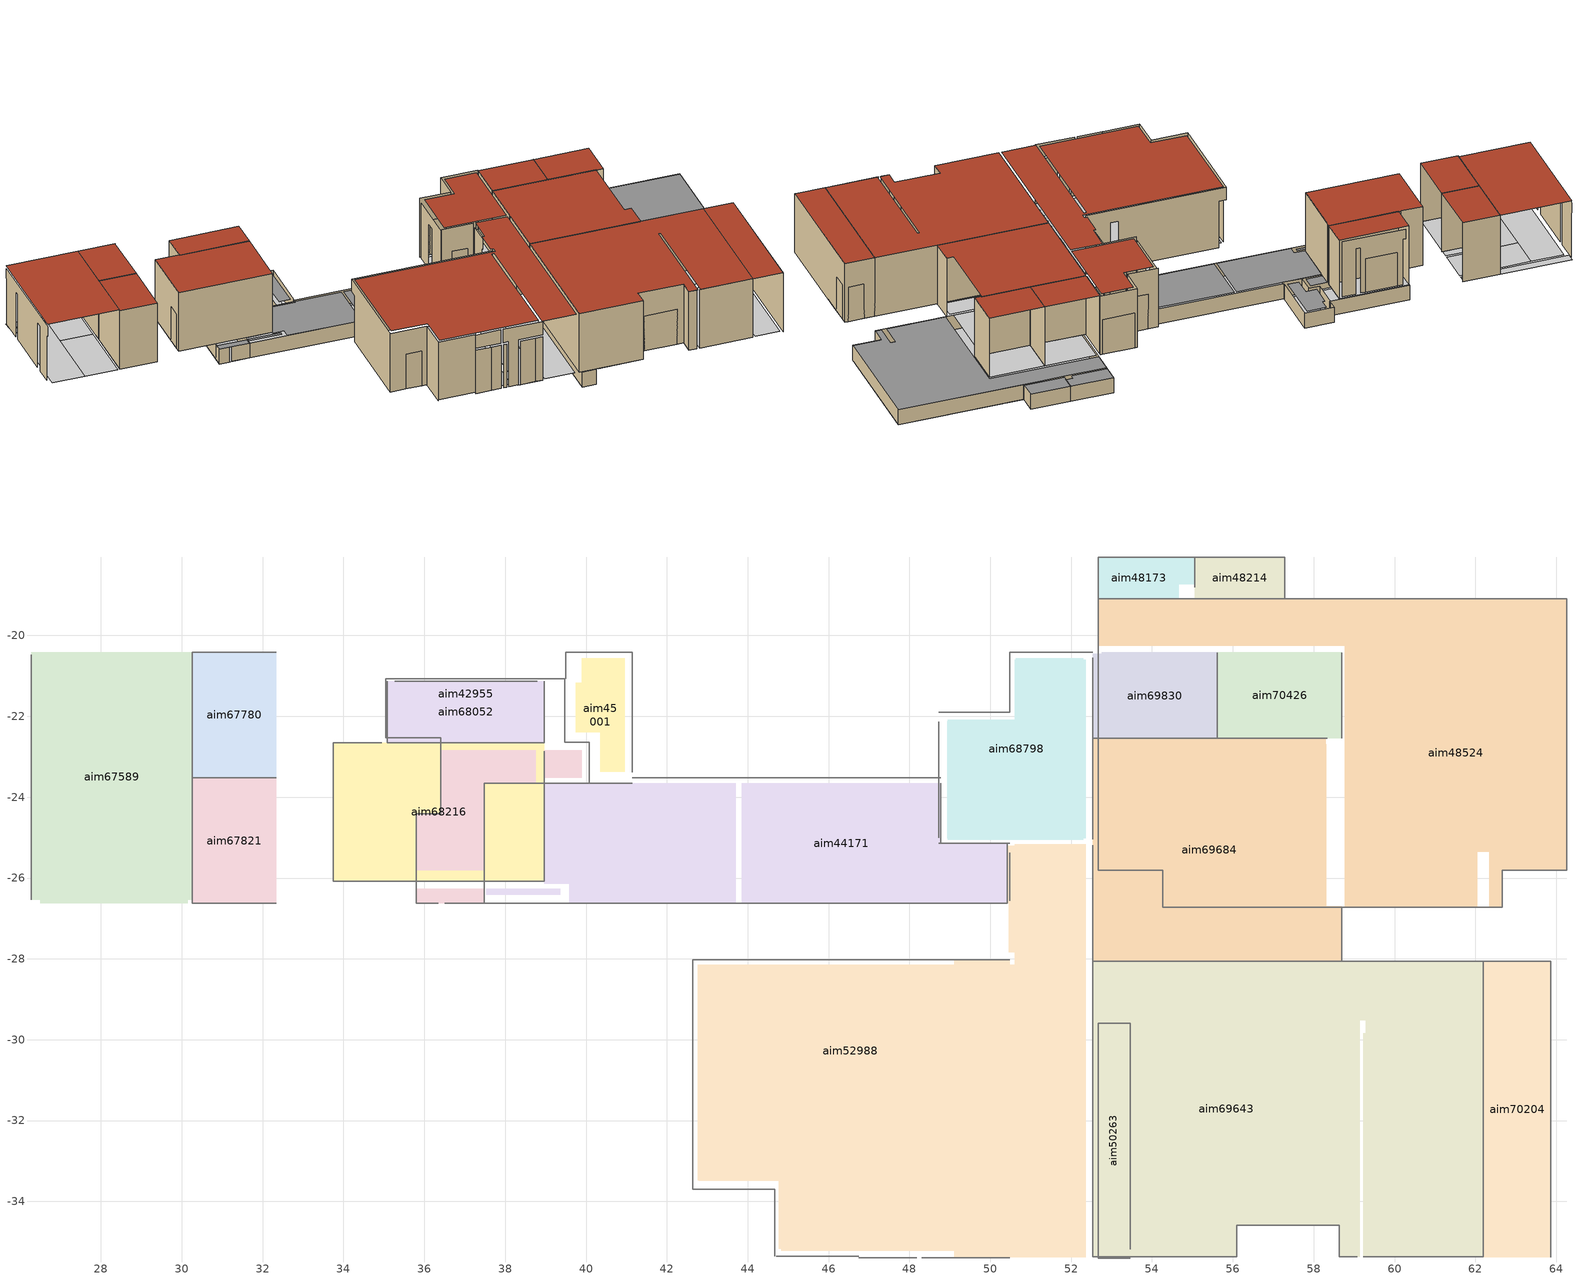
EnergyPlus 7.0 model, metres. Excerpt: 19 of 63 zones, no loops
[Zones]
aim42955
 floor to aim1215 (construction-23): 38.96,-23.52 38.96,-22.84 39.89,-22.84 39.89,-23.52 z3.66; 35.8,-26.63 35.8,-26.27 37.48,-26.27 37.48,-26.63 z3.66
 floor to aim68216 (construction-23): 35.8,-25.81 35.8,-24.41 36.41,-24.41 36.41,-22.84 38.75,-22.84 38.75,-23.65 37.48,-23.65 37.48,-25.81 z3.66
 floor to aim68052 (construction-23): 35.09,-22.65 35.09,-21.14 38.96,-21.14 38.96,-22.65 z3.66
 wall to aim42835 (construction-31): 35.04,-22.52 36.41,-22.52 36.41,-24.41 35.8,-24.41 35.8,-26.12 z2.74:3.66
 wall to aim0014 (construction-31): 35.8,-26.12 35.8,-26.63 36.35,-26.63 / 36.5,-26.63 37.48,-26.63 / 39.47,-21.07 35.04,-21.07 z2.74:3.66
 wall to aim43306 (construction-31): 35.04,-21.07 35.04,-22.52 z2.74:3.66
 wall to aim44171 (construction-31): 37.48,-26.63 37.48,-23.65 40.08,-23.65 z2.74:3.66
 wall to aim45001 (construction-31): 40.08,-23.65 40.08,-22.64 39.47,-22.64 39.47,-21.07 z2.74:3.66
 ceiling to aim43110 (construction-33): 36.6,-22.45 36.6,-23.36 37.52,-23.36 37.52,-23.51 39.88,-23.51 39.88,-22.9 39.27,-22.9 39.27,-21.31 35.23,-21.31 35.23,-22.45 z2.74
 ceiling to aim42876 (construction-33): 37.48,-26.63 37.48,-23.49 36.41,-23.49 36.41,-24.41 35.8,-24.41 35.8,-26.63 z2.74
aim44171
 floor to aim1215 (construction-23): 43.85,-26.63 43.85,-23.65 48.78,-23.65 48.78,-25.15 50.43,-25.15 50.43,-26.63 z3.66; 38.96,-26.15 38.96,-23.65 43.7,-23.65 43.7,-26.63 39.58,-26.63 39.58,-26.15 z3.66; 37.54,-26.42 37.54,-26.27 39.36,-26.27 39.36,-26.42 z3.66
 floor to aim68216 (construction-23): 37.54,-26.07 37.54,-23.83 38.96,-23.83 38.96,-26.07 z3.66
 wall to aim0014 (construction-31): 37.48,-26.63 50.43,-26.63 50.43,-25.15 48.78,-25.15 48.78,-23.65 z2.74:3.66
 wall to aim45001 (construction-31): 41.15,-23.65 40.08,-23.65 z2.74:3.66
 wall to aim1215 (construction-31): 48.78,-23.52 41.15,-23.52 z2.74:3.66
 ceiling to aim44052 (construction-33): 50.43,-26.63 50.43,-25.15 48.78,-25.15 48.78,-23.65 37.48,-23.65 37.48,-26.63 z2.74
aim45001
 floor to aim1215 (construction-23): 39.74,-22.39 39.74,-21.17 39.89,-21.17 39.89,-20.56 40.96,-20.56 40.96,-23.38 40.35,-23.38 40.35,-22.39 z3.66
 wall to aim0014 (construction-31): 41.15,-20.41 39.5,-20.41 39.5,-21.07 z2.74:3.66
 wall to aim1215 (construction-31): 41.15,-23.39 41.15,-20.41 z2.74:3.66
 ceiling to aim44884 (construction-33): 40.33,-22.45 40.33,-23.51 40.94,-23.51 40.94,-20.54 39.72,-20.54 39.72,-22.45 z2.74
aim48173
 floor to aim1215 (construction-23): 52.68,-19.09 52.68,-18.06 55.06,-18.06 55.06,-18.74 54.66,-18.74 54.66,-19.09 z3.66
 wall to aim0014 (construction-31): 55.06,-18.06 52.68,-18.06 52.68,-19.09 z2.74:3.66
 wall to aim48524 (construction-31): 52.68,-19.09 55.06,-19.09 z2.74:3.66
 wall to aim48214 (construction-31): 55.06,-18.81 55.06,-18.06 z2.74:3.66
 ceiling to aim47715 (construction-33): 54.65,-19.09 54.65,-18.72 55.06,-18.72 55.06,-18.06 52.68,-18.06 52.68,-19.09 z2.74
aim48214
 floor to aim1215 (construction-23): 55.06,-19.09 55.06,-18.06 57.29,-18.06 57.29,-19.09 z3.66
 wall to aim0014 (construction-31): 57.29,-19.09 57.29,-18.06 55.06,-18.06 z2.74:3.66
 wall to aim48524 (construction-31): 55.06,-19.09 57.29,-19.09 z2.74:3.66
 ceiling to aim47823 (construction-33): 57.29,-19.09 57.29,-18.06 55.06,-18.06 55.06,-19.09 z2.74
aim48524
 floor to aim1215 (construction-23): 52.68,-20.26 52.68,-19.09 64.26,-19.09 64.26,-25.8 62.67,-25.8 62.67,-26.72 62.35,-26.72 62.35,-25.35 62.04,-25.35 62.04,-26.72 58.77,-26.72 58.77,-20.26 z3.66
 floor to aim70426 (construction-23): 55.62,-22.54 55.62,-20.41 58.7,-20.41 58.7,-22.54 z3.66
 floor to aim69684 (construction-23): 52.68,-25.8 52.68,-22.69 58.31,-22.69 58.31,-26.72 54.27,-26.72 54.27,-25.8 z3.66
 floor to aim69830 (construction-23): 52.76,-22.54 52.76,-20.41 55.62,-20.41 55.62,-22.54 z3.66
 wall to aim0014 (construction-31): 52.68,-19.09 52.68,-25.8 54.27,-25.8 54.27,-26.72 62.67,-26.72 62.67,-25.8 64.26,-25.8 64.26,-19.09 57.29,-19.09 z2.74:3.66
 ceiling to aim48822 (construction-33): 62.67,-26.72 62.67,-25.8 64.26,-25.8 64.26,-19.09 58.46,-19.09 58.46,-26.72 z2.74
 ceiling to aim48331 (construction-33): 54.27,-25.8 54.27,-26.72 58.3,-26.72 58.3,-19.09 52.68,-19.09 52.68,-25.8 z2.74
aim50263
 floor to aim69643 (construction-23): 52.68,-35.4 52.68,-29.59 53.47,-29.59 53.47,-35.4 z3.66
 wall to aim0014 (construction-31): 53.47,-30.51 53.47,-29.59 52.68,-29.59 52.68,-35.4 53.47,-35.4 z2.74:3.66
 wall to aim31669 (construction-31): 53.47,-35.19 53.47,-30.51 z2.74:3.66
 ceiling to aim50222 (construction-33): 53.47,-35.4 53.47,-29.59 52.68,-29.59 52.68,-35.4 z2.74
aim52988
 wall to aim25097 (construction-31): 44.71,-35.36 46.75,-35.36 z3.71:7.26
 wall to aim1215 (construction-31): 50.48,-26.57,6.51 50.48,-26.57,7.11 50.48,-25.38,7.11 50.48,-25.38,3.73 50.48,-26.42,3.73 50.48,-26.42,6.51; 42.63,-33.69,3.66 42.63,-33.69,7.26 42.63,-28.02,7.26 42.63,-28.02,6.51 42.63,-28.46,6.51 42.63,-28.46,3.66; 42.63,-28.02,6.51 42.63,-28.02,7.26 50.48,-28.02,7.26 50.48,-28.02,3.66 49.09,-28.02,3.66 49.09,-28.02,6.51 48.63,-28.02,6.51 48.63,-28.02,3.66 43.07,-28.02,3.66 43.07,-28.02,6.51
 wall to aim69643 (construction-31): 52.53,-35.37 52.53,-28.06 z3.66:7.26
 wall to aim69684 (construction-31): 52.53,-27.74 52.53,-26.82 z3.66:5.79; 52.53,-28.06,3.66 52.53,-27.74,3.66 52.53,-27.74,5.79 52.53,-26.82,5.79 52.53,-26.82,3.66 52.53,-25.19,3.66 52.53,-25.19,7.26 52.53,-28.06,7.26
 wall to aim26038 (construction-31): 44.67,-33.69 44.67,-35.36 z3.66:7.26; 43.52,-33.69 44.43,-33.69 z3.66:5.79; 42.63,-33.69,3.66 43.52,-33.69,3.66 43.52,-33.69,5.79 44.43,-33.69,5.79 44.43,-33.69,3.66 44.67,-33.69,3.66 44.67,-33.69,7.26 42.63,-33.69,7.26
 wall to aim31260 (construction-31): 49.25,-35.4 50.1,-35.4 50.48,-35.4 / 48.33,-35.4 48.48,-35.4 z3.66:6.32; 48.3,-35.4,6.46 48.6,-35.4,6.46 48.6,-35.4,3.66 49.13,-35.4,3.66 49.13,-35.4,6.46 50.48,-35.4,6.46 50.48,-35.4,7.26 48.3,-35.4,7.26
 wall to aim25997 (construction-31): 46.75,-35.4 48.15,-35.4 z6.46:7.26; 46.75,-35.4 47.65,-35.4 48.18,-35.4 z3.66:6.32
 ceiling to aim0014 (construction-23): 50.47,-26.63 50.47,-27.79 50.63,-27.79 50.63,-28.4 50.47,-28.4 50.47,-35.17 50.63,-35.17 50.63,-35.32 52.3,-35.32 52.3,-25.2 50.43,-25.2 50.43,-26.63 z3.66; 50.48,-35.4 50.48,-28.02 49.1,-28.02 49.1,-35.4 z3.66; 44.77,-33.49 44.77,-35.17 48.8,-35.17 48.8,-28.4 42.79,-28.4 42.79,-33.49 z3.66
 roof outside (construction-51): 42.77,-33.47 44.82,-33.47 44.82,-35.23 50.31,-35.23 50.31,-28.29 50.46,-28.29 50.46,-35.38 52.36,-35.38 52.36,-25.17 50.61,-25.17 50.61,-26.54 50.46,-26.54 50.46,-27.84 50.61,-27.84 50.61,-28.14 42.77,-28.14 z7.26
aim67589
 wall to aim1215 (construction-31): 26.27,-26.54,7.11 26.27,-20.48,7.11 26.27,-20.48,6.51 26.27,-20.55,6.51 26.27,-20.55,3.73 26.27,-21.84,3.73 26.27,-21.84,6.51 26.27,-22.14,6.51 26.27,-22.14,3.73 26.27,-25.02,3.73 26.27,-25.02,6.51 26.27,-25.48,6.51 26.27,-25.48,3.73 26.27,-26.39,3.73 26.27,-26.39,6.51 26.27,-26.54,6.51
 wall to aim67821 (construction-31): 30.26,-26.63 30.26,-23.52 z3.66:7.26
 wall to aim67780 (construction-31): 30.26,-23.52 30.26,-20.41 z3.66:7.26
 ceiling to aim42648 (construction-23): 30.15,-26.63 30.15,-22.93 28.34,-22.93 28.34,-26.63 z3.66
 ceiling to aim42214 (construction-23): 30.15,-22.93 30.15,-21 28.34,-21 28.34,-22.93 z3.66
 ceiling to aim0014 (construction-23): 30.26,-20.87 30.26,-20.41 26.27,-20.41 26.27,-20.87 z3.66
 ceiling to aim42173 (construction-23): 28.34,-26.63 28.34,-21 26.5,-21 26.5,-26.63 z3.66
 roof outside (construction-51): 26.27,-26.54 30.26,-26.54 30.26,-20.45 26.27,-20.45 z7.26
aim67780
 wall to aim1215 (construction-31): 32.34,-20.41 30.26,-20.41 z3.66:7.26
 wall to aim67821 (construction-31): 30.26,-23.52 32.34,-23.52 z3.66:7.26
 ceiling to aim42648 (construction-23): 32.28,-23.52 32.28,-23.07 30.26,-23.07 30.26,-23.52 z3.66
 ceiling to aim42214 (construction-23): 32.28,-22.93 32.28,-21 30.31,-21 30.31,-22.93 z3.66
 ceiling to aim0014 (construction-23): 32.28,-20.87 32.28,-20.41 30.26,-20.41 30.26,-20.87 z3.66
 roof outside (construction-51): 30.26,-23.52 32.34,-23.52 32.34,-20.41 30.26,-20.41 z7.26
aim67821
 wall to aim1215 (construction-31): 30.26,-26.63 32.34,-26.63 z3.66:7.26
 ceiling to aim42648 (construction-23): 32.28,-26.63 32.28,-23.52 30.26,-23.52 30.26,-26.63 z3.66
 roof outside (construction-51): 30.26,-26.63 32.34,-26.63 32.34,-23.52 30.26,-23.52 z7.26
aim68052
 wall to aim1215 (construction-31): 37.52,-21.14 35.69,-21.14 z3.73:5.79; 38.96,-22.65 38.96,-21.14 z3.66:7.26; 35.26,-21.14,7.11 38.79,-21.14,7.11 38.79,-21.14,3.73 38.04,-21.14,3.73 38.04,-21.14,6.51 37.74,-21.14,6.51 37.74,-21.14,3.73 37.52,-21.14,3.73 37.52,-21.14,5.79 35.69,-21.14,5.79 35.69,-21.14,3.73 35.41,-21.14,3.73 35.41,-21.14,6.51 35.26,-21.14,6.51
 wall to aim43306 (construction-31): 35.09,-21.14 35.09,-22.65 z3.66:7.26
 wall to aim68216 (construction-31): 35.09,-22.65 38.96,-22.65 z3.66:7.26
 roof outside (construction-51): 35.09,-22.65 38.96,-22.65 38.96,-21.14 35.09,-21.14 z7.26
aim68216
 wall to aim1215 (construction-31): 33.74,-24.9 33.74,-25.81 z3.66:5.79; 33.74,-26.07 38.96,-26.07 38.96,-22.87 z3.66:7.26; 33.74,-26.07,3.66 33.74,-26.07,7.26 33.74,-22.65,7.26 33.74,-22.65,3.66 33.74,-24.9,3.66 33.74,-24.9,5.79 33.74,-25.81,5.79 33.74,-25.81,3.66
 wall to aim43306 (construction-31): 34.94,-22.65 33.74,-22.65 z3.66:7.26
 ceiling to aim42835 (construction-23): 35.8,-25.81 35.8,-24.41 36.41,-24.41 36.41,-22.84 33.74,-22.84 33.74,-25.81 z3.66
 roof outside (construction-51): 33.74,-26.07 38.96,-26.07 38.96,-22.65 33.74,-22.65 z7.26
aim68798
 wall to aim1215 (construction-31): 49.3,-25.15 50.21,-25.15 / 50.21,-21.9 49.3,-21.9 / 52.42,-20.41 50.59,-20.41 z3.66:5.79; 50.48,-20.41 50.48,-21.9 z3.66:7.26; 48.73,-25.15,3.66 49.3,-25.15,3.66 49.3,-25.15,5.79 50.21,-25.15,5.79 50.21,-25.15,3.66 50.48,-25.15,3.66 50.48,-25.15,7.26 48.73,-25.15,7.26; 48.73,-25.01,3.73 48.73,-25.01,7.11 48.73,-22.14,7.11 48.73,-22.14,3.73 48.73,-23.2,3.73 48.73,-23.2,6.51 48.73,-23.8,6.51 48.73,-23.8,3.73; 48.73,-21.9,3.66 48.73,-21.9,7.26 50.48,-21.9,7.26 50.48,-21.9,3.66 50.21,-21.9,3.66 50.21,-21.9,5.79 49.3,-21.9,5.79 49.3,-21.9,3.66; 50.48,-20.41,7.26 52.53,-20.41,7.26 52.53,-20.41,3.66 52.42,-20.41,3.66 52.42,-20.41,5.79 50.59,-20.41,5.79 50.59,-20.41,3.66 50.48,-20.41,3.66
 wall to aim69684 (construction-31): 52.53,-25.04 52.53,-22.54 z3.66:7.26
 wall to aim69830 (construction-31): 52.53,-22.54 52.53,-20.55 z3.66:7.26
 ceiling to aim0014 (construction-23): 52.3,-25.05 52.3,-20.56 50.63,-20.56 50.63,-22.08 48.95,-22.08 48.95,-25.05 z3.66
 roof outside (construction-51): 48.94,-25.02 52.36,-25.02 52.36,-20.6 50.61,-20.6 50.61,-22.12 48.94,-22.12 z7.26
aim69643
 wall to aim31260 (construction-31): 52.53,-35.37 56.09,-35.37 56.09,-34.59 / 58.64,-34.59 58.64,-35.37 59.08,-35.37 / 59.23,-35.37 62.2,-35.37 z3.66:7.26; 56.45,-34.59 58.28,-34.59 z3.66:5.79; 56.45,-34.59,3.66 56.45,-34.59,5.79 58.28,-34.59,5.79 58.28,-34.59,3.66 58.64,-34.59,3.66 58.64,-34.59,7.26 56.09,-34.59,7.26 56.09,-34.59,3.66
 wall to aim70204 (construction-31): 62.2,-35.37 62.2,-28.06 z3.66:7.26
 wall to aim1215 (construction-31): 62.2,-28.06 58.7,-28.06 z3.66:7.26
 wall to aim69684 (construction-31): 58.7,-28.06 52.53,-28.06 z3.66:7.26
 ceiling to aim31669 (construction-23): 62.2,-35.37 62.2,-29.84 59.23,-29.84 59.23,-35.37 z3.66; 56.09,-35.37 56.09,-34.59 58.64,-34.59 58.64,-35.37 59.07,-35.37 59.07,-29.84 55.27,-29.84 55.27,-30.6 53.59,-30.6 53.59,-35.37 z3.66
 ceiling to aim0014 (construction-23): 53.59,-29.46 53.59,-30.45 54.96,-30.45 54.96,-29.46 62.2,-29.46 62.2,-28.06 52.53,-28.06 52.53,-29.46 z3.66
 roof outside (construction-51): 52.53,-35.37 56.09,-35.37 56.09,-34.59 58.64,-34.59 58.64,-35.37 59.14,-35.37 59.14,-29.51 59.29,-29.51 59.29,-35.37 62.2,-35.37 62.2,-28.06 52.53,-28.06 z7.26
aim69684
 wall to aim1215 (construction-31): 58.7,-28.06 58.7,-26.71 z3.66:7.26
 wall to aim69830 (construction-31): 55.62,-22.54 52.53,-22.54 z3.66:7.26
 wall to aim70426 (construction-31): 58.34,-22.54 55.62,-22.54 z3.66:7.26
 ceiling to aim0014 (construction-23): 58.47,-27.94 58.47,-26.88 54.2,-26.88 54.2,-25.96 52.76,-25.96 52.76,-26.88 52.6,-26.88 52.6,-27.94 z3.66
 roof outside (construction-51): 52.53,-28.06 58.7,-28.06 58.7,-26.69 58.3,-26.69 58.3,-22.54 52.53,-22.54 z7.26
aim69830
 wall to aim70426 (construction-31): 55.62,-22.54 55.62,-20.43 z3.66:7.26
 roof outside (construction-51): 52.53,-22.54 55.62,-22.54 55.62,-20.45 52.53,-20.45 z7.26
aim70204
 wall to aim23359 (construction-31): 63.86,-29.29 63.86,-28.38 z3.66:5.79; 63.86,-35.39,3.66 63.86,-29.29,3.66 63.86,-29.29,5.79 63.86,-28.38,5.79 63.86,-28.38,3.66 63.86,-28.06,3.66 63.86,-28.06,7.26 63.86,-35.39,7.26
 wall to aim1215 (construction-31): 63.68,-28.06 62.76,-28.06 z3.66:5.79; 62.2,-28.06,3.66 62.2,-28.06,7.26 63.86,-28.06,7.26 63.86,-28.06,3.66 63.68,-28.06,3.66 63.68,-28.06,5.79 62.76,-28.06,5.79 62.76,-28.06,3.66
 ceiling to aim31669 (construction-23): 63.72,-35.32 63.72,-30.51 63.41,-30.51 63.41,-29.59 62.35,-29.59 62.35,-35.32 z3.66
 ceiling to aim0014 (construction-23): 63.56,-29.46 63.56,-30.45 63.86,-30.45 63.86,-28.06 62.2,-28.06 62.2,-29.46 z3.66
 roof outside (construction-51): 62.2,-35.38 63.86,-35.38 63.86,-28.06 62.2,-28.06 z7.26
aim70426
 wall to aim1215 (construction-31): 58.7,-22.54 58.7,-20.43 z3.66:7.26
 roof outside (construction-51): 55.62,-22.54 58.7,-22.54 58.7,-20.45 55.62,-20.45 z7.26
[Site:Location]
Braintree  MA United States: Latitude {deg}=42.213; Longitude {deg}=-71.033; Time Zone {hr}=-5.91942; Elevation {m}=26
[Site:GroundTemperature:BuildingSurface]
18.89, 18.92, 19.02, 19.12, 19.21, 19.23, 19.07, 19.32, 19.09, 19.21, 19.13, 18.96
[SizingPeriod:DesignDay] Day of Month=21; Humidity Indicating Type=Wet-Bulb
Name | Maximum Dry-Bulb Temperature {C} | Wet-Bulb at Max {C} | Barometric Pressure {Pa} | Wind Speed {m/s} | Wind Direction {deg} | Month | Day Type | Daily Dry-Bulb Temperature Range {deltaC} | Barometric Pressure {Pa}}
GBS_04R20_266135 Winter | -14.6 | -14.6 | 99400 | 3 | 320 | 1 | WinterDesignDay
GBS_04R20_266135 Summer | 30.8 | 22.4 |  | 0 | 0 | 7 | SummerDesignDay | 10.9 | 99800
[BUILDING]
Project Name: Building Azimuth=0; Building Terrain=Suburbs; Loads Convergence Tolerance=4E-02; Temperature Convergence Tolerance=4E-01; Solar Distribution=MinimalShadowing; Max Number of Warmup Days=25; Minimum Number of Warmup Days=6
[MATERIAL]
mat-384: Smooth, 0.01905, 0.11544, 512.591, 1381.644, 0.9, 0.75, 0.75
mat-353: Smooth, 0.01588, 0.160266, 800.923, 837.36, 0.9, 0.75, 0.75
mat-223: Smooth, 0.01271, 0.0571142, 288.332, 1339.776, 0.9, 0.75, 0.75
mat-247: Smooth, 0.00954, 0.162516, 1121.29, 1465.38, 0.9, 0.75, 0.75
mat-416: Smooth, 0.0762, 0.0415376, 240.277, 711.756, 0.9, 0.75, 0.75
[MATERIAL:NoMass]
mat-244: Smooth, 0.0105666
mat-248: MediumRough, 0.366309
mat-452: Smooth, 0.170827
[MATERIAL:AirGap]
mat-464: 0.109188
[CONSTRUCTION]
construction-31: mat-353, mat-464, mat-353
construction-33: mat-223
construction-51: mat-247, mat-244, mat-416, mat-416, mat-384
construction-23: mat-384, mat-452, mat-248
[ZONE]
aim42955: 0, 0, 0, 0, 1, 1, 0.789766, 9.78375, 12.3882
aim44171: 0, 0, 0, 0, 1, 1, 0.721221, 26.012, 36.0667
aim45001: 0, 0, 0, 0, 1, 1, 0.933728, 2.7718, 2.96853
aim48173: 0, 0, 0, 0, 1, 1, 0.633512, 1.45756, 2.30076
aim48214: 0, 0, 0, 0, 1, 1, 0.589145, 1.35468, 2.2994
aim48524: 0, 0, 0, 0, 1, 1, 0.754457, 63.6247, 84.3318
aim50263: 0, 0, 0, 0, 1, 1, 0.626305, 2.87323, 4.58759
aim52988: 0, 0, 0, 0, 1, 1, 3.57606, 235.886, 65.9624
aim67589: 0, 0, 0, 0, 1, 1, 3.43992, 77.0217, 22.3906
aim67780: 0, 0, 0, 0, 1, 1, 3.3358, 18.8383, 5.64732
aim67821: 0, 0, 0, 0, 1, 1, 2.99047, 18.774, 6.27797
aim68052: 0, 0, 0, 0, 1, 1, 2.90455, 17.033, 5.86426
aim68216: 0, 0, 0, 0, 1, 1, 3.54335, 54.264, 15.3143
aim68798: 0, 0, 0, 0, 1, 1, 3.70632, 46.2651, 12.4828
aim69643: 0, 0, 0, 0, 1, 1, 3.59935, 226.496, 62.9271
aim69684: 0, 0, 0, 0, 1, 1, 3.52704, 101.572, 28.7982
aim69830: 0, 0, 0, 0, 1, 1, 3.10447, 18.9322, 6.09835
aim70204: 0, 0, 0, 0, 1, 1, 3.36682, 34.3243, 10.1949
aim70426: 0, 0, 0, 0, 1, 1, 2.88131, 18.9604, 6.58049
[PEOPLE]
people-aim52988: aim52988, aim0026, People, 2.63849, 0.5, 0.555556, aim52988-peep-activ-level
people-aim67589: aim67589, aim0026, People, 0.895622, 0.5, 0.555556, aim67589-peep-activ-level
people-aim67780: aim67780, aim0026, People, 0.225894, 0.5, 0.555556, aim67780-peep-activ-level
people-aim67821: aim67821, aim0026, People, 0.25112, 0.5, 0.555556, aim67821-peep-activ-level
people-aim68052: aim68052, aim0026, People, 0.234571, 0.5, 0.555556, aim68052-peep-activ-level
people-aim68216: aim68216, aim0026, People, 0.612571, 0.5, 0.555556, aim68216-peep-activ-level
people-aim68798: aim68798, aim0026, People, 0.499311, 0.5, 0.555556, aim68798-peep-activ-level
people-aim69643: aim69643, aim0026, People, 2.51708, 0.5, 0.555556, aim69643-peep-activ-level
people-aim69684: aim69684, aim0026, People, 1.15193, 0.5, 0.555556, aim69684-peep-activ-level
people-aim69830: aim69830, aim0026, People, 0.243935, 0.5, 0.555556, aim69830-peep-activ-level
people-aim70204: aim70204, aim0026, People, 0.407793, 0.5, 0.555556, aim70204-peep-activ-level
people-aim70426: aim70426, aim0026, People, 0.263218, 0.5, 0.555556, aim70426-peep-activ-level
[LIGHTS] Schedule=aim0020; Design Level Calculation Method=LightingLevel; Return Air Fraction=0; Fraction Radiant=0.35; Fraction Visible=0.25; Fraction Replaceable.=0; LightEndUseKey=GeneralLights
Name | Zone | Design Level
lights-aim52988 | aim52988 | 639.033
lights-aim67589 | aim67589 | 216.916
lights-aim67780 | aim67780 | 54.7103
lights-aim67821 | aim67821 | 60.8199
lights-aim68052 | aim68052 | 56.812
lights-aim68216 | aim68216 | 148.363
lights-aim68798 | aim68798 | 120.931
lights-aim69643 | aim69643 | 609.627
lights-aim69684 | aim69684 | 278.992
lights-aim69830 | aim69830 | 59.0798
lights-aim70204 | aim70204 | 98.7662
lights-aim70426 | aim70426 | 63.7507
[ElectricEquipment] Schedule=aim0020; Design Level Calculation Method=EquipmentLevel; Fraction Latent=0; Fraction Radiant=0.3; Fraction Lost=0; Default end use category=0
Name | Zone | Design Level
electrical-aim52988 | aim52988 | 951.177
electrical-aim67589 | aim67589 | 322.872
electrical-aim67780 | aim67780 | 81.4347
electrical-aim67821 | aim67821 | 90.5288
electrical-aim68052 | aim68052 | 84.5628
electrical-aim68216 | aim68216 | 220.832
electrical-aim68798 | aim68798 | 180.002
electrical-aim69643 | aim69643 | 907.408
electrical-aim69684 | aim69684 | 415.271
electrical-aim69830 | aim69830 | 87.9386
electrical-aim70204 | aim70204 | 147.009
electrical-aim70426 | aim70426 | 94.8899
[Schedule:Day:Interval]
aim0017: NO, 6:00, 0, 7:00, 0.1, 8:00, 0.3, 12:00, 0.9, 13:00, 0.8, 17:00, 0.9, 18:00, 0.5, 20:00, 0.3, 22:00, 0.2, 24:00, 0
aim0023: NO, 7:00, 0, 8:00, 0.1, 9:00, 0.2, 11:00, 0.95, 13:00, 0.45, 18:00, 0.95, 19:00, 0.3, 22:00, 0.1, 24:00, 0
[Schedule:Week:Daily]
aim0018: aim0017, aim0017, aim0017, aim0017, aim0017, aim0017, aim0017, aim0017, aim0017, aim0017, aim0017, aim0017
aim0024: aim0023, aim0023, aim0023, aim0023, aim0023, aim0023, aim0023, aim0023, aim0023, aim0023, aim0023, aim0023
[Schedule:Year]
aim0020: Fraction, aim0018, 01, 01, 12, 31
aim0026: Fraction, aim0024, 01, 01, 12, 31
[Schedule:Compact]
aim52988-peep-activ-level; aim67589-peep-activ-level; aim67780-peep-activ-level; aim67821-peep-activ-level; aim68052-peep-activ-level; aim68216-peep-activ-level; aim68798-peep-activ-level; aim69643-peep-activ-level; aim69684-peep-activ-level; aim69830-peep-activ-level; aim70204-peep-activ-level; aim70426-peep-activ-level: Any Number, Through: 12/31, For: AllDays, Until: 24:00
